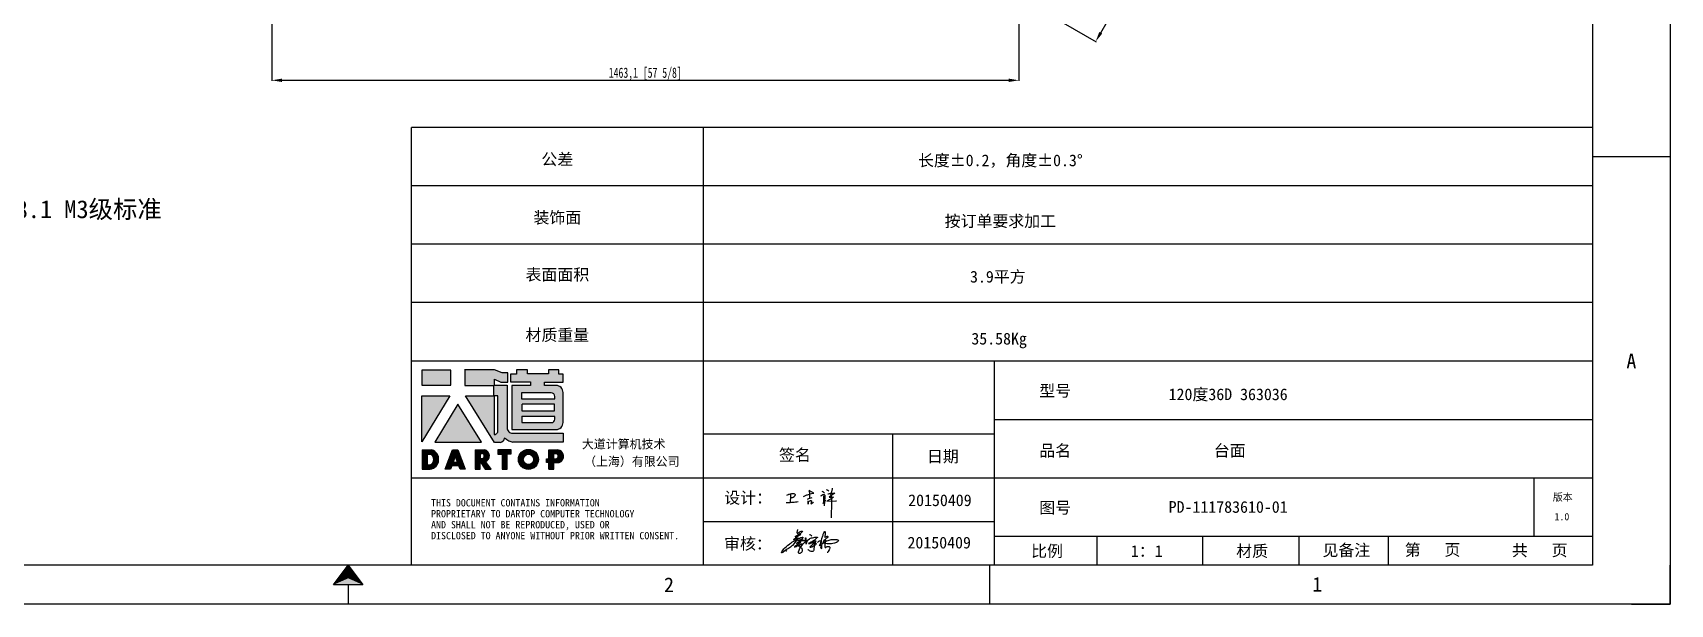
# Model space of a CAD drawing. Header units: inches. Extents: x 777 to 31414, y -57949 to 2393.
# Drawn here: x 26173 to 29380, y -34193 to -33075 of the extents above; entities that cross this region are included whole.
import ezdxf
from ezdxf.enums import TextEntityAlignment as Align

# ---------------------------------------------------------------- set-up
doc = ezdxf.new("R2010")
doc.units = ezdxf.units.IN
doc.header["$LTSCALE"] = 0.605
doc.header["$MEASUREMENT"] = 0
doc.header["$PDMODE"] = 3
doc.header["$PDSIZE"] = 0.25
doc.linetypes.add('DOT', pattern=[0.2, 0.1, -0.1])
doc.layers.get('0').update_dxf_attribs({"linetype": 'CONTINUOUS'})
doc.layers.get('Defpoints').update_dxf_attribs({"linetype": 'CONTINUOUS'})
doc.layers.add('4', color=7, linetype='CONTINUOUS')
doc.layers.add('print', color=30, linetype='CONTINUOUS')
doc.layers.add('dim', color=2, linetype='CONTINUOUS', lineweight=9)
doc.styles.add('Dartop', font='')
doc.styles.add('hzHT', font='simhei.ttf')
doc.styles.get("Standard").update_dxf_attribs({"font": 'txt', "width": 0.7})
doc.styles.get('Dartop').set_extended_font_data('FangSong_GB2312')
doc.dimstyles.new('ISO-25', dxfattribs={"dimtxt": 20, "dimasz": 20, "dimexe": 1.25, "dimexo": 0.625, "dimtad": 1, "dimdec": 1, "dimtxsty": 'Standard', "dimcen": 2.5, "dimadec": 0, "dimazin": 0, "dimtfac": 1, "dimtdec": 1, "dimtmove": 0, "dimatfit": 3, "dimfxl": 0, "dimarcsym": 0})

# ---------------------------------------------------------------- blocks, each defined once
blk = doc.blocks.new('*U5')
at = {"color": 254, "linetype": 'Continuous', "extrusion": (0, 0, -1)}
for points in [[(-17, 0.333), (-16.812, 0.25), (-17, 0.5)], [(-17, 0.333), (-17, 0.5), (-17.188, 0.25)], [(-17, 0.333), (-17.188, 0.25), (-16.812, 0.25)]]:
    blk.add_solid(points, dxfattribs=at)
blk = doc.blocks.new('dadao')
for p, q in [((48, 19.2), (44.9, 10.4)), ((44.9, 10.4), (51.2, 10.4)), ((51.2, 10.4), (48, 19.2))]:
    blk.add_line(p, q)
for points in [[(41.8, 121.6), (41.8, 143.7), (-0.4, 143.7), (-0.4, 121.6), (41.8, 121.6)], [(104.8, 122), (104.8, 130.3), (114.1, 126.3), (124.2, 126.3), (124.2, 139.6), (115.9, 139.6), (105.1, 143.9), (61.5, 143.9)], [(61.7, 144), (61.7, 121.3), (103.9, 121.3)], [(113.4, 38.7), (105.1, 38.7), (63, 106.5), (103.9, 106.5), (103.9, 120.9), (103.9, 121.3)], [(109.7, 53.6), (109.7, 106.2), (104.3, 106.2), (104.3, 50.4), (106.6, 50.4)], [(144.6, 94.4), (144.6, 84.8), (192, 84.8), (192, 94.1), (144.9, 94.1)], [(0, 28), (0, 0), (11.8, 0)], [(0.1, 28), (14, 28)], [(76.8, 28.2), (76.8, 0), (84.1, 0), (84.1, 11.1), (91.6, -0.1), (100.3, -0.1), (91.7, 11.1)], [(76.8, 28.2), (90.6, 28.2)], [(120.2, 45), (119.5, 45), (119.5, 44.6)], [(183.7, 0), (183.7, 9.6), (180.6, 9.6), (180.6, 14.9), (183.8, 14.9), (183.8, 28.1), (196.1, 28.1), (196.5, 28.1)], [(7.1, 21.8), (7.1, 6.1), (12, 6.1)], [(7.1, 21.8), (11.4, 21.8)], [(84, 22.7), (84, 15.3), (87.2, 15.3)], [(84, 22.7), (87.3, 22.7)], [(183.7, 0), (190.9, 0), (190.9, 9.6), (198.8, 9.6)], [(194.9, 22.3), (190.8, 22.3), (190.8, 15), (194.4, 15)]]:
    blk.add_lwpolyline(points)
blk.add_lwpolyline([(137.1, 144.2), (137.1, 137.9), (128.3, 137.9), (128.3, 126.5), (157.3, 126.5), (157.3, 121.5), (130.3, 121.5), (130.3, 57.5), (194.4, 57.5, 0.414214), (204.4, 67.5), (204.4, 111.3, 0.414214), (194.4, 121.3), (177.5, 121.3), (177.5, 126.3), (204.7, 126.3), (204.7, 137.7), (198.2, 137.7), (198.2, 143.9), (183.3, 143.9), (183.3, 138), (153, 138), (153, 144.2), (137.1, 144.2)], format="xyb", close=True)
for points in [[(104.8, 122), (123.4, 122), (123.4, 60, 0.414214), (131.4, 52), (204.8, 52), (204.8, 39.1), (131.7, 39.1)], [(144.3, 110.8), (144.3, 101.8), (192.3, 101.8), (192.3, 105.5, 0.414214), (187.3, 110.5), (144.3, 110.5)], [(144.6, 77), (144.6, 67.5), (187.6, 67.5, 0.414214), (192.6, 72.5), (192.6, 76.4), (144.6, 76.4)]]:
    blk.add_lwpolyline(points, format="xyb")
for points in [[(-0.3, 106.2), (40.4, 106.2), (-0.3, 39.7), (-0.3, 106.2)], [(51.7, 94.1), (18.4, 39.3), (86.2, 39.3)], [(43.8, 28.2), (51.8, 28.2), (62.6, -0.1), (55, -0.1), (53.2, 5), (42.9, 5), (41.1, 0), (33.6, 0)], [(110, 28.1), (110, 21.9), (116, 21.9), (116, -0.1), (123.2, -0.1), (123.2, 22), (129.2, 22), (129.2, 28.1), (110, 28.1)]]:
    blk.add_lwpolyline(points, close=True)
for radius in [14.5, 7.44]:
    blk.add_circle((154.2, 14.2), radius)
for centre, radius, start, end in [((99.2, 60.7), 12.6, 305.6399, 325.969), ((9.6, 14.2), 14.4, 278.6604, 72.3203), ((88.6, 19.4), 8.95, 290.6073, 77.2124), ((111.6, 46.7), 8.19, 282.9811, 347.6627), ((136, 61.7), 22.9, 226.7358, 259.3209), ((195.7, 18.6), 9.51, 288.8959, 85.2442), ((8.5, 13.9), 8.49, 294.2143, 69.7177), ((86.4, 19), 3.8, 282.527, 76.7196), ((193.7, 18.7), 3.8, 280.9891, 72.5513)]:
    blk.add_arc(centre, radius, start, end)
blk = doc.blocks.new('*D81')
at = {"layer": 'Defpoints', "color": 0, "transparency": 16777216}
for p in [(28559.5, -32212.6), (28711.5, -32300.3), (28102.6, -33004.2)]:
    blk.add_point(p, dxfattribs=at)
at = {"layer": 'dim', "color": 0, "lineweight": -2, "transparency": 16777216}
for p, q in [((28560.1, -32212.9), (28712.5, -32301)), ((28264.5, -33074.6), (28701.5, -32317.7)), ((28103.1, -33004.5), (28255.6, -33092.5))]:
    blk.add_line(p, q, dxfattribs=at)
at = {"layer": 'dim', "color": 0, "transparency": 16777216}
for points in [[(28698.6, -32316), (28704.4, -32319.3), (28711.5, -32300.3)], [(28261.6, -33072.9), (28267.4, -33076.3), (28254.5, -33091.9)]]:
    blk.add_solid(points, dxfattribs=at)
at = {"layer": 'dim', "color": 0, "transparency": 16777216, "insert": (28473.8, -32690.8), "char_height": 20, "attachment_point": 5, "rotation": 60.0023}
blk.add_mtext('914 [36]', dxfattribs=at)
blk = doc.blocks.new('*D87')
at = {"layer": 'Defpoints', "color": 0, "transparency": 16777216}
for p in [(27302, -32770.7), (27372.7, -34140.9)]:
    blk.add_point(p, dxfattribs=at)
at = {"layer": 'dim', "color": 0, "lineweight": -2, "transparency": 16777216}
blk.add_line((27311.1, -32947.1), (27303, -32790.7), dxfattribs=at)
at = {"layer": 'dim', "color": 0, "transparency": 16777216}
blk.add_solid([(27306.4, -32790.5), (27299.7, -32790.9), (27302, -32770.7)], dxfattribs=at)
at = {"layer": 'dim', "color": 0, "transparency": 16777216, "insert": (27318.2, -32878.3), "char_height": 20, "attachment_point": 5, "rotation": 272.9539}
blk.add_mtext('R1372 [R54]', dxfattribs=at)
blk = doc.blocks.new('*D88')
at = {"layer": 'Defpoints', "color": 0, "transparency": 16777216}
for p in [(26641, -33004.3), (28104.1, -33004.4), (28104.1, -33167.7)]:
    blk.add_point(p, dxfattribs=at)
at = {"layer": 'dim', "color": 0, "lineweight": -2, "transparency": 16777216}
for p, q in [((26641, -33004.9), (26641, -33168.9)), ((28104.1, -33005), (28104.1, -33168.9)), ((26661, -33167.7), (28084.1, -33167.7))]:
    blk.add_line(p, q, dxfattribs=at)
at = {"layer": 'dim', "color": 0, "transparency": 16777216}
for points in [[(26661, -33164.4), (26661, -33171), (26641, -33167.7)], [(28084.1, -33164.4), (28084.1, -33171), (28104.1, -33167.7)]]:
    blk.add_solid(points, dxfattribs=at)
at = {"layer": 'dim', "color": 0, "transparency": 16777216, "insert": (27372.5, -33155.4), "char_height": 20, "attachment_point": 5}
blk.add_mtext('1463,1 [57 5/8]', dxfattribs=at)
blk = doc.blocks.new('h')
for p, q in [((20773.3, -2331.8), (20775.3, -2338.7)), ((20789.1, -2340.9), (20773.5, -2331.9)), ((20775.3, -2338.7), (20775.6, -2351.2)), ((20775.6, -2351.2), (20775.5, -2357.3)), ((20845.7, -2343.5), (20848.4, -2353)), ((20848.4, -2353), (20848.9, -2370.3)), ((20768.1, -2360.9), (20773, -2359.1)), ((20769.5, -2366.9), (20769.8, -2370.6)), ((20769.8, -2370.6), (20770.9, -2378)), ((20770.9, -2378), (20771.5, -2370.6)), ((20772.4, -2369.3), (20774.9, -2367.8)), ((20773, -2359.1), (20784.1, -2355.2)), ((20782.2, -2369.2), (20780, -2377.1)), ((20780, -2377.1), (20788.3, -2371.3)), ((20780.1, -2366.4), (20780.8, -2366.4)), ((20781.9, -2367.4), (20782.2, -2369.2)), ((20848.9, -2370.3), (20847.9, -2424))]:
    blk.add_line(p, q)
for points in [[(20699.1, -2348.2, -0.029745), (20704.6, -2345.4, -0.046842), (20708.4, -2344.2, -0.00919), (20714.3, -2343, -0.018517), (20717.2, -2342.5, -0.037841), (20720.3, -2342.4, -0.039541), (20723.2, -2342.8, -0.149785), (20726, -2344.3, -0.204935), (20726.9, -2346.6, -0.074872), (20726.5, -2348.3, -0.061615), (20725.6, -2350.3, -0.034204), (20723.8, -2352.6, -0.045776), (20722.3, -2354.1, -0.054985), (20720.4, -2355.3, -0.036348), (20717.3, -2356.5, -0.067752), (20715.7, -2356.8, -0.043553), (20713.2, -2356.7)], [(20755, -2351.9, -0.024077), (20759.9, -2350.1, -0.013147), (20768.7, -2346.5, -0.00522), (20775.4, -2344.1, -0.018517), (20777.3, -2343.4, -0.008274), (20786.3, -2341, -0.039541), (20788.3, -2340.8, -0.079216), (20789.4, -2341, -0.204935)], [(20813.5, -2350.1, 0.007348), (20815.9, -2348.7, 0.008421), (20818, -2347.3, 0.009459), (20819.7, -2346.2, -0.016325), (20820.7, -2345.5, -0.173771), (20821.8, -2345.3, -0.085159), (20823.9, -2346, -0.125883), (20826, -2347.9, -0.160659), (20826.6, -2350.1, -0.010447), (20826.5, -2352.3, -0.008247), (20826.2, -2355.1, -0.002698), (20825.3, -2374, 0.001562), (20823.9, -2383.7, 0.016137)], [(20816.8, -2335, -0.053561), (20819.6, -2336.1, -0.075272), (20821.3, -2337.3, -0.005295), (20822.5, -2338.5, -0.009337), (20823.1, -2339.1, -0.026146), (20823.7, -2339.8, -0.016644), (20824.5, -2340.9)], [(20832.1, -2329.2, -0.053561), (20834.9, -2330.3, -0.075272), (20836.7, -2331.5, -0.005295), (20837.8, -2332.6, -0.009337), (20838.5, -2333.3, -0.026146), (20839, -2334, -0.016644), (20839.8, -2335.1)], [(20836, -2343.7, -0.02797), (20842.1, -2342.6, -0.048868), (20845.6, -2342.2, -0.00919), (20851.1, -2341.4, -0.018517), (20853.9, -2341.1, -0.037841), (20856.7, -2341.2, -0.039541), (20859.4, -2341.6, -0.018282), (20840.6, -2354.7, -0.000937)], [(20847.6, -2340.2, 0.021784), (20849.6, -2335.9, 0.028296), (20850.8, -2332.4, 0.008136), (20851.9, -2328.2, 0.028913), (20852.2, -2327, 0.08193), (20852.1, -2325.9, 0.075058), (20851.7, -2324.7, 0.275043)], [(20696.6, -2372.4, 0.002073), (20710.6, -2371.9, 0.016137), (20719.6, -2371.3, 0.008314), (20736.9, -2369.3)]]:
    blk.add_lwpolyline(points, format="xyb")
for points in [[(20711.3, -2343.5), (20711.3, -2343.5), (20711.5, -2355.8), (20710.7, -2368), (20710.6, -2371.9)], [(20821.5, -2350.6), (20822.4, -2359.2), (20822.2, -2364.9), (20821.7, -2369), (20821.3, -2376.3), (20823.6, -2368.5), (20827.2, -2366.3), (20829.5, -2366.3)], [(20840.6, -2354.7), (20850, -2354.7), (20855, -2354.3), (20845.9, -2361.1), (20840.5, -2364), (20833, -2367.5), (20863.2, -2367.4), (20865.9, -2367.3)]]:
    blk.add_lwpolyline(points)
for centre, radius, start, end in [((20773.7, -2371.2), 2.3, 121.9907, 163.6016), ((20787.5, -2406), 40.3, 100.6183, 108.2482), ((20780.8, -2367.6), 1.15, 9.4675, 90)]:
    blk.add_arc(centre, radius, start, end)
blk = doc.blocks.new('CAIYUQIANG')
for p, q in [((27675.7, -25037.4), (27665.9, -25043)), ((27665.9, -25043), (27677.3, -25038.1)), ((27670.6, -25042.2), (27667.4, -25044.9)), ((27670.4, -25028.6), (27669.5, -25034.5)), ((27669.5, -25034.5), (27670.5, -25036.5)), ((27670.5, -25036.5), (27674.7, -25033.4)), ((27677.3, -25038.1), (27670.6, -25042.2)), ((27674.7, -25033.4), (27678, -25031.9)), ((27679.9, -25033), (27675.7, -25037.4)), ((27677.4, -25044.5), (27680, -25043.8)), ((27678, -25031.9), (27679.7, -25031.6)), ((27679.7, -25031.6), (27680.1, -25032.2)), ((27680.1, -25032.2), (27679.9, -25033)), ((27680, -25043.8), (27681.2, -25043.8)), ((27681.2, -25043.8), (27681.2, -25044.7)), ((27699.9, -25044.7), (27702.8, -25044)), ((27702.8, -25044), (27704.8, -25043.7)), ((27704.8, -25043.7), (27707, -25043.4)), ((27707, -25043.4), (27708, -25043.4)), ((27708, -25043.4), (27709, -25043.5)), ((27710.1, -25044), (27708, -25045.9)), ((27709, -25043.5), (27709.7, -25043.8)), ((27709.7, -25043.8), (27710.1, -25044)), ((27718.5, -25046), (27720.2, -25040.9)), ((27720.2, -25040.9), (27720.7, -25039.5)), ((27720.7, -25039.5), (27721.2, -25038)), ((27721.2, -25038), (27721.6, -25036.6)), ((27721.6, -25036.6), (27722.4, -25034.9)), ((27722.4, -25034.9), (27723.3, -25033.3)), ((27723.3, -25033.3), (27723.8, -25032.7)), ((27723.8, -25032.7), (27724.4, -25032.7)), ((27724.2, -25041.9), (27724, -25042.9)), ((27724, -25042.9), (27724, -25043.8)), ((27724, -25043.8), (27724.5, -25044.5)), ((27724.7, -25038.7), (27724.2, -25041.9)), ((27724.4, -25032.7), (27724.8, -25033.4)), ((27724.5, -25044.5), (27724.9, -25044.1)), ((27724.9, -25037.3), (27724.7, -25038.7)), ((27724.8, -25033.4), (27725.1, -25034.5)), ((27725.1, -25035.4), (27724.9, -25037.3)), ((27724.9, -25044.1), (27726.2, -25043.2)), ((27725.1, -25034.5), (27725.1, -25035.4)), ((27726.2, -25043.2), (27727.3, -25042.5)), ((27727.3, -25042.5), (27728.7, -25041.6)), ((27728.7, -25041.6), (27729.4, -25041.6)), ((27729.8, -25043.2), (27728.8, -25044.9)), ((27729.4, -25041.6), (27729.8, -25042.2)), ((27729.8, -25042.2), (27729.8, -25043.2)), ((27639.2, -25074.1), (27639.8, -25072.4)), ((27640.1, -25074.1), (27639.2, -25074.1)), ((27639.8, -25072.4), (27641, -25070.5)), ((27641.8, -25073.4), (27640.1, -25074.1)), ((27641, -25070.5), (27642.4, -25068.7)), ((27643.4, -25072.1), (27641.8, -25073.4)), ((27642.4, -25068.7), (27644.1, -25066.6)), ((27645.7, -25070.6), (27643.4, -25072.1)), ((27644.1, -25066.6), (27646.1, -25064.4)), ((27649.4, -25068), (27645.7, -25070.6)), ((27646.1, -25064.4), (27648.2, -25062.5)), ((27648.2, -25062.5), (27649.9, -25061)), ((27653.3, -25065.6), (27649.4, -25068)), ((27649.9, -25061), (27651.9, -25059.4)), ((27651.9, -25059.4), (27654.7, -25057.2)), ((27656.6, -25063.3), (27653.3, -25065.6)), ((27654.7, -25057.2), (27656.5, -25055.9)), ((27656.5, -25055.9), (27658.3, -25054.6)), ((27659.8, -25060.4), (27656.6, -25063.3)), ((27658.3, -25054.6), (27659.6, -25053.7)), ((27659.6, -25053.7), (27662.2, -25052.1)), ((27660.6, -25059.8), (27659.8, -25060.4)), ((27663.6, -25056.9), (27660.6, -25059.8)), ((27662.2, -25052.1), (27664.9, -25050.5)), ((27662.9, -25048.8), (27669.7, -25045.8)), ((27663.2, -25048.6), (27662.9, -25048.8)), ((27663.6, -25048.1), (27663.2, -25048.6)), ((27665.3, -25046.6), (27663.6, -25048.1)), ((27666.3, -25053.5), (27663.6, -25056.9)), ((27664.9, -25050.5), (27668.5, -25048.7)), ((27667.5, -25060.4), (27664.9, -25062)), ((27664.9, -25062.9), (27667.7, -25061.6)), ((27664.9, -25062), (27664.9, -25062.9)), ((27667.4, -25044.9), (27665.3, -25046.6)), ((27668.2, -25051.4), (27666.3, -25053.5)), ((27670.3, -25058.4), (27667.5, -25060.4)), ((27667.7, -25061.6), (27670.5, -25060.2)), ((27670.9, -25048.6), (27668.2, -25051.4)), ((27668.5, -25048.7), (27673.6, -25046.3)), ((27668.6, -25056), (27674.9, -25053.6)), ((27672.1, -25054.2), (27668.6, -25056)), ((27669.7, -25045.8), (27671.3, -25045.2)), ((27672, -25057.1), (27670.3, -25058.4)), ((27670.5, -25060.2), (27673.3, -25059)), ((27671.5, -25047.3), (27670.9, -25048.6)), ((27671.2, -25051), (27679.4, -25049.8)), ((27674.1, -25050.1), (27671.2, -25051)), ((27671.3, -25045.2), (27672.1, -25045.7)), ((27672.1, -25046.2), (27671.5, -25047.3)), ((27672.5, -25060.1), (27671.9, -25060.4)), ((27671.9, -25060.4), (27674.3, -25061.5)), ((27673.8, -25055.8), (27672, -25057.1)), ((27672.1, -25045.7), (27672.1, -25046.2)), ((27675.9, -25052.3), (27672.1, -25054.2)), ((27673.8, -25059.6), (27672.5, -25060.1)), ((27672.7, -25072.4), (27673.6, -25068.9)), ((27672.7, -25073.7), (27672.7, -25072.4)), ((27672.9, -25074.4), (27672.7, -25073.7)), ((27673.5, -25075.1), (27672.9, -25074.4)), ((27673.3, -25059), (27675.5, -25058)), ((27674.1, -25075.4), (27673.5, -25075.1)), ((27673.6, -25046.3), (27677.4, -25044.5)), ((27673.6, -25068.9), (27674.3, -25066.8)), ((27676.2, -25054), (27673.8, -25055.8)), ((27675.2, -25059.1), (27673.8, -25059.6)), ((27676.5, -25048.8), (27674.1, -25050.1)), ((27675, -25075.4), (27674.1, -25075.4)), ((27674.3, -25061.5), (27677.2, -25063.7)), ((27674.3, -25066.8), (27675.3, -25065)), ((27674.9, -25053.6), (27676.8, -25053.2)), ((27676.4, -25074.9), (27675, -25075.4)), ((27677.8, -25058), (27675.2, -25059.1)), ((27675.3, -25065), (27676.4, -25063.4)), ((27675.5, -25058), (27677.9, -25056.9)), ((27678.6, -25051.7), (27675.9, -25052.3)), ((27677.2, -25053.4), (27676.2, -25054)), ((27676.4, -25063.4), (27677.5, -25061.9)), ((27677.2, -25074.4), (27676.4, -25074.9)), ((27679.1, -25047.4), (27676.5, -25048.8)), ((27676.8, -25053.2), (27677.2, -25053.4)), ((27677.2, -25063.7), (27678.8, -25065.4)), ((27678.3, -25073.5), (27677.2, -25074.4)), ((27677.5, -25061.9), (27679.6, -25059.6)), ((27679, -25057.7), (27677.8, -25058)), ((27677.9, -25056.9), (27680, -25056.9)), ((27679.1, -25072.5), (27678.3, -25073.5)), ((27683.3, -25050.5), (27678.6, -25051.7)), ((27678.8, -25065.4), (27679.4, -25066.6)), ((27680, -25057.5), (27679, -25057.7)), ((27680.6, -25045.9), (27679.1, -25047.4)), ((27679.8, -25071), (27679.1, -25072.5)), ((27679.4, -25049.8), (27681.5, -25049.6)), ((27679.4, -25066.6), (27679.9, -25067.9)), ((27679.6, -25059.6), (27680.6, -25058.4)), ((27680, -25070), (27679.8, -25071)), ((27679.9, -25067.9), (27680, -25069)), ((27680, -25056.9), (27680.5, -25057.1)), ((27680.5, -25057.1), (27680, -25057.5)), ((27680, -25069), (27680, -25070)), ((27681.2, -25044.7), (27680.6, -25045.9)), ((27680.6, -25058.4), (27681.3, -25057.6)), ((27681.3, -25057.6), (27682.9, -25055.7)), ((27681.5, -25049.6), (27682.7, -25049.7)), ((27682.7, -25049.7), (27683.3, -25050.5)), ((27682.9, -25055.7), (27683.9, -25054.7)), ((27683.9, -25054.7), (27684.6, -25054)), ((27684.6, -25054), (27685.6, -25053.1)), ((27685.6, -25053.1), (27686, -25048.7)), ((27686, -25048.7), (27686.1, -25046.8)), ((27686.1, -25046.8), (27686.2, -25045.4)), ((27686.2, -25045.4), (27686.3, -25045)), ((27686.3, -25045), (27686.6, -25045)), ((27686.6, -25045), (27686.7, -25045.1)), ((27686.7, -25045.1), (27686.9, -25049.2)), ((27686.9, -25049.2), (27686.9, -25051.7)), ((27686.9, -25051.7), (27686.9, -25054.8)), ((27686.9, -25054.8), (27686.9, -25055.8)), ((27686.9, -25055.8), (27687, -25056.5)), ((27687, -25056.5), (27687.2, -25056.9)), ((27687.2, -25056.9), (27687.5, -25056.9)), ((27687.5, -25056.9), (27687.8, -25056.5)), ((27687.8, -25056.5), (27688, -25055.9)), ((27688, -25055.9), (27688.6, -25054.6)), ((27688.6, -25054.6), (27689.1, -25053.3)), ((27689.1, -25053.3), (27689.5, -25052.1)), ((27689.5, -25052.1), (27690.2, -25050.1)), ((27690.2, -25050.1), (27690.5, -25049.4)), ((27690.5, -25049.4), (27691.2, -25048.7)), ((27691, -25067.9), (27690.7, -25067.5)), ((27691.8, -25068.5), (27691, -25067.9)), ((27691.2, -25048.7), (27693.8, -25046.9)), ((27692.9, -25069.4), (27691.8, -25068.5)), ((27692.5, -25055.7), (27691.9, -25055.8)), ((27691.9, -25055.8), (27691.9, -25056.2)), ((27691.9, -25056.2), (27693.4, -25056.2)), ((27693.9, -25055.2), (27692.5, -25055.7)), ((27694, -25070.3), (27692.9, -25069.4)), ((27693.4, -25056.2), (27695.2, -25055.9)), ((27693.8, -25046.9), (27694.7, -25046.4)), ((27697.3, -25053.7), (27693.9, -25055.2)), ((27695.5, -25070.9), (27694, -25070.3)), ((27694.7, -25046.4), (27695.8, -25045.9)), ((27695.5, -25062.1), (27695, -25062.5)), ((27695, -25062.5), (27695, -25062.8)), ((27695, -25062.8), (27695.4, -25063)), ((27695.2, -25055.9), (27696.4, -25055.5)), ((27695.4, -25063), (27696.6, -25063)), ((27696.5, -25061.2), (27695.5, -25062.1)), ((27697.1, -25071.4), (27695.5, -25070.9)), ((27695.8, -25045.9), (27698.2, -25045)), ((27696.4, -25055.5), (27698.6, -25054.5)), ((27698, -25059.9), (27696.5, -25061.2)), ((27696.6, -25063), (27698.7, -25062.4)), ((27699, -25071.4), (27697.1, -25071.4)), ((27700.1, -25052.2), (27697.3, -25053.7)), ((27700.7, -25057.4), (27698, -25059.9)), ((27698.2, -25045), (27699.9, -25044.7)), ((27698.6, -25054.5), (27700.1, -25053.8)), ((27698.7, -25062.4), (27701.9, -25060.7)), ((27700.5, -25071.4), (27699, -25071.4)), ((27703.1, -25050.1), (27700.1, -25052.2)), ((27700.1, -25053.8), (27701.4, -25053.2)), ((27701.7, -25070.7), (27700.5, -25071.4)), ((27703.2, -25055.4), (27700.7, -25057.4)), ((27701.4, -25053.2), (27703, -25052.5)), ((27702.4, -25068.8), (27701.7, -25070.7)), ((27701.9, -25060.7), (27705, -25058.6)), ((27702.9, -25065), (27702.4, -25068.8)), ((27703, -25063.9), (27702.9, -25065)), ((27703, -25052.5), (27704.6, -25051.8)), ((27703.4, -25059.2), (27703, -25063.9)), ((27705.3, -25048.2), (27703.1, -25050.1)), ((27705.1, -25053.8), (27703.2, -25055.4)), ((27703.5, -25058.1), (27703.4, -25059.2)), ((27703.9, -25057), (27703.5, -25058.1)), ((27704.3, -25056.3), (27703.9, -25057)), ((27704.9, -25055.3), (27704.3, -25056.3)), ((27704.6, -25051.8), (27705.9, -25051.1)), ((27705.1, -25055), (27704.9, -25055.3)), ((27705, -25058.6), (27706.4, -25057.7)), ((27706, -25052.8), (27705.1, -25053.8)), ((27706.3, -25055), (27705.1, -25055)), ((27708, -25045.9), (27705.3, -25048.2)), ((27705.9, -25051.1), (27706.4, -25051.1)), ((27706.6, -25051.6), (27706, -25052.8)), ((27706.8, -25055.3), (27706.3, -25055)), ((27706.4, -25051.1), (27706.6, -25051.6)), ((27706.4, -25057.7), (27707.4, -25057)), ((27707.5, -25055.8), (27706.8, -25055.3)), ((27707.4, -25057), (27707.8, -25056.8)), ((27707.8, -25056.8), (27707.5, -25055.8)), ((27710, -25054.2), (27711.2, -25052.7)), ((27711.2, -25052.7), (27712.6, -25051.4)), ((27712.6, -25051.4), (27713.4, -25050.9)), ((27713.4, -25050.9), (27714.2, -25050.8)), ((27713.7, -25060.6), (27714.5, -25059.1)), ((27714, -25059.3), (27713.7, -25060.1)), ((27713.7, -25060.1), (27713.7, -25060.6)), ((27714.3, -25058.6), (27714, -25059.3)), ((27714.2, -25050.8), (27715, -25050.8)), ((27715, -25056.9), (27714.3, -25058.6)), ((27714.5, -25059.1), (27715.1, -25058.3)), ((27715, -25050.8), (27715.4, -25050.8)), ((27715.5, -25055.4), (27715, -25056.9)), ((27715.1, -25058.3), (27715.6, -25057.9)), ((27715.4, -25050.8), (27715.6, -25051)), ((27715.9, -25053.9), (27715.5, -25055.4)), ((27715.6, -25051), (27715.8, -25051.2)), ((27715.6, -25057.9), (27716.2, -25057.8)), ((27715.8, -25051.2), (27715.9, -25051.2)), ((27715.9, -25051.2), (27716, -25051.4)), ((27716, -25053.3), (27715.9, -25053.9)), ((27716, -25051.4), (27716, -25051.4)), ((27716, -25051.4), (27716, -25051.5)), ((27716, -25051.5), (27716.1, -25051.6)), ((27716.1, -25052.4), (27716, -25053.3)), ((27716.1, -25051.6), (27716.1, -25051.8)), ((27716.1, -25051.8), (27716.1, -25052.4)), ((27716.2, -25057.8), (27716.9, -25057.9)), ((27716.6, -25063.7), (27716.8, -25062.6)), ((27716.6, -25064.9), (27716.6, -25063.7)), ((27717, -25065.4), (27716.6, -25064.9)), ((27716.8, -25062.6), (27717, -25060.1)), ((27716.9, -25057.9), (27717.2, -25058.1)), ((27717, -25060.1), (27717.1, -25058.6)), ((27718.3, -25066.4), (27717, -25065.4)), ((27717.1, -25058.6), (27717.2, -25057.5)), ((27717.2, -25057.5), (27717.7, -25052.4)), ((27717.2, -25058.1), (27717.6, -25058.7)), ((27717.6, -25058.7), (27717.6, -25060.8)), ((27717.6, -25060.8), (27717.6, -25062.5)), ((27717.6, -25062.5), (27717.7, -25064.3)), ((27717.7, -25050), (27718.5, -25046)), ((27717.7, -25052.4), (27717.7, -25050)), ((27717.7, -25064.3), (27717.7, -25065.5)), ((27717.7, -25065.5), (27718.3, -25066.4)), ((27719, -25056.7), (27720.6, -25055.2)), ((27719, -25056.7), (27720.6, -25055.4)), ((27720.6, -25055.4), (27719, -25056.7)), ((27719.4, -25056.1), (27719, -25056.7)), ((27720.3, -25054.8), (27719.4, -25056.1)), ((27721, -25053.7), (27720.3, -25054.8)), ((27720.6, -25055.2), (27721.9, -25054.1)), ((27722.6, -25051.2), (27721, -25053.7)), ((27721.8, -25052.4), (27722.1, -25051.2)), ((27721.9, -25054.1), (27721.8, -25052.4)), ((27721.9, -25054.1), (27723.5, -25052.8)), ((27722.2, -25054.5), (27721.9, -25054.1)), ((27722.1, -25051.2), (27722.6, -25049.3)), ((27723.2, -25055.7), (27722.2, -25054.5)), ((27722.6, -25049.3), (27723.4, -25048.2)), ((27723.9, -25049.1), (27722.6, -25051.2)), ((27725.1, -25056.1), (27723.2, -25055.7)), ((27723.4, -25048.2), (27724, -25048.2)), ((27723.5, -25052.8), (27725.7, -25051.8)), ((27724.9, -25047.9), (27723.9, -25049.1)), ((27724, -25048.2), (27725, -25049.3)), ((27724.3, -25057.3), (27724.1, -25059.8)), ((27724.1, -25059.8), (27724.2, -25062.5)), ((27724.2, -25062.5), (27724.5, -25063.9)), ((27724.8, -25054.3), (27724.3, -25057.3)), ((27724.3, -25057.3), (27724.3, -25057.3)), ((27724.5, -25063.9), (27726.1, -25063.8)), ((27726, -25051.7), (27724.6, -25052.3)), ((27724.6, -25052.3), (27724.8, -25054.3)), ((27726.1, -25047), (27724.9, -25047.9)), ((27725, -25049.3), (27726, -25051.7)), ((27728.6, -25056.9), (27725.1, -25056.1)), ((27725.7, -25051.8), (27728.1, -25050.8)), ((27727.7, -25045.8), (27726.1, -25047)), ((27726.1, -25063.8), (27727.2, -25062.4)), ((27727.2, -25062.4), (27728.7, -25061.7)), ((27728.8, -25044.9), (27727.7, -25045.8)), ((27728.1, -25050.8), (27730.4, -25049.9)), ((27731.5, -25056.9), (27728.6, -25056.9)), ((27728.7, -25061.7), (27730.6, -25061.7)), ((27729.9, -25073.7), (27728.8, -25073.7)), ((27730.7, -25072), (27729.9, -25073.7)), ((27730.4, -25049.9), (27734.3, -25049)), ((27730.6, -25061.7), (27732.5, -25061.7)), ((27732.4, -25068.5), (27730.7, -25072)), ((27734.6, -25056.9), (27731.5, -25056.9)), ((27733.1, -25067), (27732.4, -25068.5)), ((27732.5, -25061.7), (27734, -25062.9)), ((27734, -25064.2), (27733.1, -25067)), ((27734, -25062.9), (27734, -25064.2)), ((27734.3, -25049), (27736.4, -25048.5)), ((27736.4, -25056.9), (27734.6, -25056.9)), ((27736.4, -25048.5), (27738, -25048.5)), ((27737.5, -25056.9), (27736.4, -25056.9)), ((27739.9, -25056.2), (27737.5, -25056.9)), ((27738, -25048.5), (27741.4, -25048.2)), ((27742.8, -25055.5), (27739.9, -25056.2)), ((27741.4, -25048.2), (27743.3, -25048.1)), ((27745.3, -25054.8), (27742.8, -25055.5)), ((27743.3, -25048.1), (27745.9, -25048.1)), ((27747, -25053.9), (27745.3, -25054.8)), ((27745.9, -25048.1), (27747.9, -25048.3)), ((27749, -25052.8), (27747, -25053.9)), ((27747.9, -25048.3), (27749.6, -25048.7)), ((27749.8, -25051.7), (27749, -25052.8)), ((27749.6, -25048.7), (27750.5, -25049.8)), ((27750.6, -25050.8), (27749.8, -25051.7)), ((27750.5, -25049.8), (27750.6, -25050.8))]:
    blk.add_line(p, q)
blk.add_lwpolyline([(27694.2, -25038.4, -0.053561), (27695.8, -25039, -0.075272), (27696.8, -25039.7, -0.005295), (27697.5, -25040.4, -0.009337), (27697.9, -25040.8, -0.026146), (27698.2, -25041.2, -0.016644), (27698.7, -25041.9)], format="xyb")

msp = doc.modelspace()

# ---------------------------------------------------------------- hatches: boundary and pattern name
h = msp.add_hatch(color=0)
h.paths.add_polyline_path([(27077.08, -33752.81), (27089.65, -33758.25), (27103.24, -33758.25), (27103.24, -33740.26), (27092.03, -33740.26), (27077.42, -33734.49), (27018.88, -33734.49), (27018.88, -33764.91), (27075.84, -33764.91), (27075.84, -33765.52), (27075.84, -33784.97), (27020.6, -33784.97), (27077.41, -33876.4), (27088.66, -33876.4, 0.2793748), (27096.88, -33868.41), (27096.88, -33867.99), (27097.87, -33867.99, 0.1431454), (27113.36, -33875.87), (27212.08, -33875.87), (27212.08, -33858.53), (27112.94, -33858.53, -0.4142136), (27102.14, -33847.73), (27102.14, -33763.95), (27077.08, -33763.95)])
h.paths.add_polyline_path([(27076.41, -33785.36), (27083.65, -33785.36), (27083.65, -33856.32, -0.0889357), (27079.45, -33860.63), (27076.39, -33860.63)], flags=16)
h = msp.add_hatch(color=0)
h.paths.add_polyline_path([(27211.91, -33742.78), (27203.13, -33742.78), (27203.13, -33734.42), (27183.05, -33734.42), (27183.05, -33742.36), (27142.06, -33742.36), (27142.06, -33734), (27120.59, -33734), (27120.59, -33742.51), (27108.73, -33742.51), (27108.73, -33757.92), (27147.87, -33757.92), (27147.87, -33764.73), (27111.4, -33764.73), (27111.4, -33850.99), (27197.99, -33850.99, 0.4142136), (27211.49, -33837.49), (27211.49, -33778.42, 0.4142136), (27197.99, -33764.92), (27175.1, -33764.92), (27175.1, -33758.24), (27211.91, -33758.24)])
h.paths.add_polyline_path([(27188.43, -33779.54, -0.4142136), (27195.18, -33786.29), (27195.18, -33791.24), (27130.35, -33791.24), (27130.35, -33779.54)], flags=16)
h.paths.add_polyline_path([(27194.76, -33801.69), (27194.76, -33814.22), (27130.77, -33814.22), (27130.77, -33801.69)], flags=16)
h.paths.add_polyline_path([(27195.6, -33825.5), (27195.6, -33830.87, -0.4142136), (27188.85, -33837.62), (27130.77, -33837.62), (27130.77, -33825.5)], flags=16)
for points in [[(26991.96, -33734.73), (26935.01, -33734.73), (26935.01, -33764.49), (26991.96, -33764.49)], [(26990.13, -33785.31), (26935.16, -33785.31), (26935.16, -33875.06)], [(27005.37, -33801.59), (26960.43, -33875.65), (27051.93, -33875.65)], [(27110.03, -33890.81), (27084.03, -33890.81), (27084.03, -33899.06), (27092.14, -33899.06), (27092.14, -33928.79), (27101.85, -33928.79), (27101.85, -33899.04), (27110.03, -33899.04)]]:
    msp.add_hatch(color=0).paths.add_polyline_path(points)
h = msp.add_hatch(color=0)
h.paths.add_polyline_path([(26954.42, -33890.94), (26935.57, -33890.94), (26935.57, -33928.67), (26951.45, -33928.67, 0.7930159)])
h.paths.add_polyline_path([(26951.73, -33920.41), (26945.13, -33920.41), (26945.13, -33899.21), (26951, -33899.21, -0.6713609)], flags=16)
h = msp.add_hatch(color=0)
h.paths.add_polyline_path([(27005.51, -33890.63), (26994.75, -33890.63), (26980.91, -33928.71), (26991.1, -33928.71), (26993.5, -33921.96), (27007.31, -33921.96), (27009.76, -33928.79), (27020.04, -33928.79)])
h.paths.add_polyline_path([(27004.67, -33914.69), (26996.12, -33914.69), (27000.32, -33902.72)], flags=16)
h = msp.add_hatch(color=0)
h.paths.add_polyline_path([(27057.82, -33890.66), (27039.27, -33890.66), (27039.27, -33928.73), (27049.08, -33928.73), (27049.08, -33913.64), (27059.15, -33928.87), (27070.99, -33928.87), (27059.4, -33913.74, 0.7440549)])
h.paths.add_polyline_path([(27048.99, -33908), (27048.99, -33898.01), (27053.37, -33898.01, -0.796809), (27053.3, -33908)], flags=16)
h = msp.add_hatch(color=0)
h.paths.add_polyline_path([(27124.17, -33909.56, 1), (27163.26, -33909.56, 1)])
h.paths.add_polyline_path([(27153.76, -33909.56, -1), (27133.67, -33909.56, -1)], flags=16)
h = msp.add_hatch(color=0)
h.paths.add_polyline_path([(27200.76, -33890.75), (27200.2, -33890.75), (27183.67, -33890.75), (27183.67, -33908.52), (27179.28, -33908.52), (27179.28, -33915.73), (27183.6, -33915.73), (27183.6, -33928.67), (27193.25, -33928.67), (27193.25, -33915.68), (27203.85, -33915.68, 0.8123038)])
h.paths.add_polyline_path([(27193.11, -33908.47), (27193.11, -33898.53), (27198.6, -33898.53, -0.7782134), (27198.04, -33908.47)], flags=16)

# ---------------------------------------------------------------- linework, layer by layer
at = {"color": 0}
for p, q in [((29227.43, -30918.74), (29227.43, -34116.81)), ((26914.55, -34116.81), (26914.55, -33260.18)), ((29227.43, -33260.18), (26914.55, -33260.18)), ((27485.63, -33260.18), (27485.63, -34116.81)), ((29379.72, -33317.29), (29227.43, -33317.29)), ((29227.43, -33374.4), (26914.55, -33374.4)), ((29227.43, -33488.61), (26914.55, -33488.61)), ((29227.43, -33602.83), (26914.55, -33602.83)), ((29227.43, -33717.05), (26914.55, -33717.05)), ((28056.71, -34116.81), (28056.71, -33717.05)), ((27485.63, -33859.82), (28056.71, -33859.82)), ((27856.83, -33859.82), (27856.83, -34116.81)), ((28056.71, -33831.26), (29227.43, -33831.26)), ((26914.55, -33945.48), (27485.63, -33945.48)), ((27485.63, -33945.48), (29227.43, -33945.48)), ((29113.22, -34059.7), (29113.22, -33945.48)), ((27485.63, -34031.14), (28056.71, -34031.14)), ((28056.71, -34059.7), (29227.43, -34059.7)), ((28257.63, -34116.81), (28257.63, -34059.7)), ((28464.7, -34116.81), (28464.7, -34059.7)), ((28652.94, -34116.81), (28652.94, -34059.7)), ((28827.67, -34116.81), (28827.67, -34059.7)), ((29227.43, -34116.81), (24694.63, -34116.81)), ((28047.19, -34192.95), (28047.19, -34116.81)), ((29379.72, -34192.95), (29379.72, -34116.81)), ((26790.81, -34154.88), (26790.81, -34192.95)), ((29303.58, -34192.95), (29379.72, -34192.95))]:
    msp.add_line(p, q, dxfattribs=at)
at = {"color": 0, "linetype": 'DOT'}
for p, q in [((29379.72, -30918.74), (29379.72, -34116.81)), ((29303.58, -34192.95), (24542.34, -34192.95))]:
    msp.add_line(p, q, dxfattribs=at)
at = {"color": 0}
msp.add_lwpolyline([(26790.81, -34116.81), (26819.37, -34154.88), (26762.26, -34154.88), (26790.81, -34116.81)], close=True, dxfattribs=at)
msp.add_arc((27645.61, -34076.73), 12.07, 281.07698, 291.21263)
at = {"layer": 'print'}
msp.add_lwpolyline([(24542.34, -30842.6), (29379.72, -30842.6), (29379.72, -34192.95), (24542.34, -34192.95)], close=True, dxfattribs=at)

# ---------------------------------------------------------------- block references
at = {"color": 0}
for name, p, xscale, yscale, zscale in [('dadao', (26935.57, -33928.67), 1.349832906196347, 1.349832906196347, 1.349832906196347), ('h', (15526.05, -32604.34), 0.585704211006083, 0.585704211006083, 0.585704211006083)]:
    msp.add_blockref(name, p, dxfattribs=dict(at, xscale=xscale, yscale=yscale, zscale=zscale))
msp.add_blockref('CAIYUQIANG', (0, -9018.08))
at = {"color": 0, "linetype": 'Continuous', "xscale": 152.2888407109637, "yscale": 152.2888407109637, "zscale": 152.2888407109637}
msp.add_blockref('*U5', (24201.9, -34192.95), dxfattribs=at)

# ---------------------------------------------------------------- texts
at = {"color": 0}
for s, height, style, p in [('公差', 22.843, 'hzHT', (27200.34, -33322.3)), ('长度%%P0.2，角度%%P0.3%%D', 22.8433, 'hzHT', (28067.89, -33324.36)), ('装饰面', 22.843, 'hzHT', (27200.34, -33436.17)), ('按订单要求加工', 22.843, 'hzHT', (28067.89, -33443.14)), ('表面面积', 22.843, 'hzHT', (27200.34, -33547.85)), ('3.9平方', 22.843, 'hzHT', (28062.93, -33552.02)), ('材质重量', 22.843, 'hzHT', (27200.34, -33666.1)), ('35.58Kg', 22.843, 'hzHT', (28065.41, -33673.28)), ('A', 28.55, 'Dartop', (29303.58, -33717.05)), ('型号', 22.843, 'hzHT', (28175.23, -33775.15)), ('120度36D 363036', 22.8433, 'hzHT', (28513.98, -33782.16)), ('签名', 22.843, 'hzHT', (27665.49, -33900.79)), ('日期', 22.843, 'hzHT', (27955.34, -33903.6)), ('品名', 22.843, 'hzHT', (28175.23, -33892.42)), ('台面', 22.843, 'hzHT', (28517.17, -33892.42)), ('20150409', 22.843, 'hzHT', (27949.48, -33989.48)), ('图号', 22.843, 'hzHT', (28175.23, -34004.08)), ('版本', 14.277, 'hzHT', (29169.22, -33983.38)), ('PD-111783610-01', 22.8433, 'hzHT', (28513.98, -34002.59)), ('1.0', 14.277, 'Dartop', (29167.51, -34021.54)), ('20150409', 22.843, 'hzHT', (27948.12, -34072.37)), ('比例', 22.843, 'hzHT', (28159.3, -34088.85)), ('1：1', 22.843, 'hzHT', (28354.59, -34088.85)), ('材质', 22.843, 'hzHT', (28560.92, -34088.85)), ('见备注', 22.843, 'hzHT', (28745.45, -34087.17)), ('第   页', 22.843, 'hzHT', (28914.29, -34086.48)), ('共   页', 22.843, 'hzHT', (29124.13, -34087.31)), ('2', 28.55, 'Dartop', (27419, -34154.88)), ('1', 28.55, 'Dartop', (28688.4, -34153.97))]:
    msp.add_text(s, height=height, dxfattribs=dict(at, style=style)).set_placement(p, align=Align.MIDDLE_CENTER)
at = {"color": 0, "style": 'hzHT'}
for s, height, p in [('THIS DOCUMENT CONTAINS INFORMATION', 14.2771, (26953.09, -34001.59)), ('设计：', 22.843, (27527.11, -33995.96)), ('PROPRIETARY TO DARTOP COMPUTER TECHNOLOGY', 14.2771, (26953.09, -34023)), ('AND SHALL NOT BE REPRODUCED, USED OR', 14.2771, (26953.09, -34044.42)), ('DISCLOSED TO ANYONE WITHOUT PRIOR WRITTEN CONSENT.', 14.2771, (26953.09, -34065.84)), ('审核：', 22.843, (27526.77, -34085.92))]:
    msp.add_text(s, height=height, dxfattribs=at).set_placement(p)
at = {"layer": '4', "color": 0, "style": 'hzHT'}
for s, p in [('大道计算机技术', (27248.38, -33888.19)), ('（上海）有限公司', (27252.69, -33922.34))]:
    msp.add_text(s, height=17.132, dxfattribs=at).set_placement(p)
at = {"layer": 'dim', "color": 0, "style": 'hzHT'}
msp.add_text('1.材料：28.5mm刨花板，要求达到ASTM A208.1 M3级标准', height=35, dxfattribs=at).set_placement((25829.53, -33419.92), align=Align.MIDDLE_CENTER)

# ---------------------------------------------------------------- dimensions: what is measured, and where the dimension line sits
at = {"layer": 'dim'}
dim = msp.add_aligned_dim(p1=(28102.57, -33004.19), p2=(28559.53, -32212.64), distance=-175.43, dimstyle='ISO-25', dxfattribs=at)
dim.commit()
dim.dimension.update_dxf_attribs({"geometry": '*D81', "text_midpoint": (28473.78, -32690.81)})
dim = msp.add_radius_dim(center=(27372.7, -34140.88), mpoint=(27302, -32770.71), dimstyle='ISO-25', override={"dimadec": 1}, dxfattribs=at)
dim.commit()
dim.dimension.update_dxf_attribs({"geometry": '*D87', "text_midpoint": (27307.58, -32878.85), "dimtype": 164})
dim = msp.add_linear_dim(base=(28104.08, -33167.69), p1=(26640.98, -33004.27), p2=(28104.08, -33004.39), dimstyle='ISO-25', override={"dimadec": 1}, dxfattribs=at)
dim.commit()
dim.dimension.update_dxf_attribs({"geometry": '*D88', "text_midpoint": (27372.53, -33155.4)})

doc.saveas('drawing.dxf')
